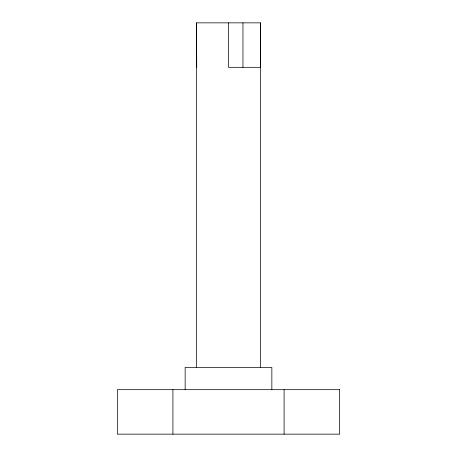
<?xml version="1.0" encoding="UTF-8"?>
<svg xmlns="http://www.w3.org/2000/svg" width="457" height="457" viewBox="0 0 457 457"><rect width="100%" height="100%" fill="white"/><g stroke="black" fill="none" stroke-linecap="round" stroke-linejoin="round"><path stroke-width="0.69" d="M196.721 67.316L196.516 22.85M284.083 389.684L284.083 434.15M271.852 389.684L271.852 367.451L185.148 367.451L185.148 389.684M260.599 367.451L260.599 22.85L196.401 22.85L196.401 367.451M260.484 22.85L260.484 67.316L228.5 67.316L228.5 22.85M242.953 22.85L242.953 67.316M172.917 389.684L172.917 434.15M339.66 389.684L117.34 389.684L117.34 434.15L339.66 434.15L339.66 389.684"/></g></svg>
